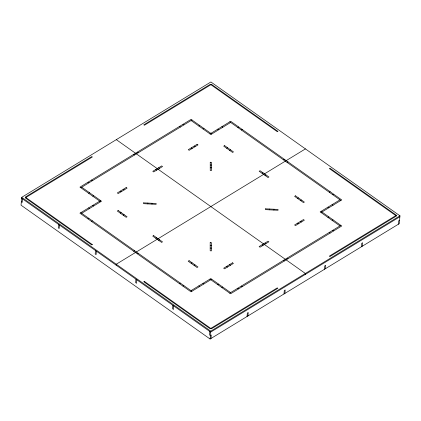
<?xml version="1.0" encoding="UTF-8"?>
<svg xmlns="http://www.w3.org/2000/svg" width="421" height="421" viewBox="0 0 421 421"><rect width="100%" height="100%" fill="white"/><g stroke="black" fill="none" stroke-linecap="round" stroke-linejoin="round"><path stroke-width="0.63" d="M147.808 203.896L147.808 203.069M151.986 204.101L151.986 203.275M269.687 209.847L269.687 209.021M273.866 210.053L273.866 209.226M21.724 197.317L21.05 205.19L210.1 339.021L399.276 223.683L399.95 215.81L210.9 81.979L21.724 197.317L210.774 331.148L210.1 339.021M22.529 198.891L22.234 202.354L21.345 201.727M58.566 224.398L58.272 227.866L59.156 228.492L59.456 225.03M95.493 250.537L95.193 254.005L96.083 254.631L96.377 251.169M116.17 265.177L116.249 264.23L305.425 148.897M135.962 279.186L135.662 282.649L136.551 283.28L136.846 279.812M172.884 305.325L172.589 308.788L173.473 309.419L173.768 305.951M209.805 331.464L209.511 334.927L210.395 335.558L211.284 335.016L210.984 338.479M247.048 316.492L247.343 313.029L248.232 312.487L247.932 315.95M283.996 293.969L284.291 290.501L285.18 289.964L284.885 293.426M305.283 274.424L305.362 273.482L116.312 139.651M324.491 269.277L324.791 265.814L325.675 265.272L325.38 268.735M361.439 246.748L361.739 243.285L362.623 242.749L362.328 246.211M398.387 224.225L398.687 220.762L399.571 220.22M211.758 133.994L191.081 119.364L79.948 187.119L100.624 201.754L101.508 201.212L81.721 187.203M191.971 119.985L80.837 187.745M100.624 200.585L79.932 213.2L190.997 291.821L211.689 279.207M159.591 168.337L153.676 171.942L152.791 171.31L161.659 165.906L162.543 166.532L159.591 168.337L158.701 167.711M265.041 242.991L259.131 246.59L260.015 247.222L268.882 241.812L267.998 241.186L265.041 242.991L265.93 243.617M190.997 290.653L210.805 278.581L230.592 292.59M229.708 293.132L230.592 293.763L341.726 226.009L340.842 225.372L229.708 293.132L209.916 279.123M88.663 193.286L89.552 192.744M198.912 126.068L199.796 125.526M92.799 196.212L93.683 195.67M203.048 128.994L203.932 128.458M209.984 133.91L230.676 121.29L341.741 199.917L321.049 212.531M81.706 213.284L100.624 201.754M230.676 122.458L210.874 134.536L191.081 120.527M87.984 218.899L88.873 218.357M237.844 127.531L238.728 126.995M91.52 221.404L92.409 220.862M241.38 130.036L242.264 129.494M120.264 213.131L121.153 212.589M226.677 148.255L227.561 147.713M123.216 215.22L124.106 214.684M229.629 150.344L230.519 149.808M133.694 251.253L134.578 250.716L191.887 291.285M283.549 159.891L284.438 159.349M155.712 238.223L156.596 237.686M262.125 173.347L263.009 172.805M158.664 240.317L159.554 239.775M265.077 175.441L265.961 174.899L268.919 176.988L268.03 177.53L259.168 171.258L260.057 170.715L265.961 174.899M137.241 253.768L138.125 253.226M229.792 121.832L287.096 162.401L287.985 161.859M191.16 263.32L192.044 262.778M297.568 198.444L298.457 197.902M194.113 265.409L194.997 264.867M300.526 200.533L301.41 199.991M179.409 283.617L180.299 283.08M329.269 192.255L330.153 191.713M182.946 286.122L183.835 285.58M332.806 194.76L333.69 194.218M298.442 223.788L304.357 220.183L303.467 219.557L294.6 224.967L295.489 225.593L298.442 223.788L297.558 223.162M339.968 199.833L320.165 211.905L339.952 225.914M217.741 284.659L218.631 284.122M327.991 217.446L328.88 216.904M221.878 287.59L222.767 287.048M332.127 220.372L333.011 219.83M210.774 331.148L399.95 215.81M399.871 216.757L210.695 332.09L21.645 198.259M210.237 165.011L211.489 165.069M210.237 167.763L211.489 167.821M210.184 245.301L211.437 245.364M210.184 248.053L211.437 248.116M287.096 162.401L340.857 200.459M221.956 126.61L222.846 127.237M332.137 204.606L333.022 205.232M217.82 129.131L218.704 129.757M327.996 207.132L328.885 207.758M321.055 211.363L340.842 225.372M183.03 124.269L183.914 124.9M332.785 230.287L333.669 230.913M179.488 126.426L180.372 127.058M329.243 232.445L330.132 233.071M194.17 146.082L195.06 146.708M300.515 221.357L301.399 221.988M191.218 147.882L192.102 148.508M137.288 152.16L138.172 152.786M287.043 258.173L287.932 258.799M155.749 169.51L156.633 170.137M262.088 244.79L262.972 245.417M133.746 154.318L134.631 154.949M283.501 260.336L284.385 260.962M123.232 189.329L124.116 189.96M229.571 264.609L230.461 265.235M120.274 191.134L121.164 191.76M226.619 266.414L227.503 267.04M91.546 180.046L92.431 180.672M241.301 286.059L242.191 286.685M88.005 182.204L88.894 182.83M237.765 288.217L238.649 288.843M92.794 205.359L93.678 205.985M202.969 283.354L203.859 283.986M88.652 207.879L89.541 208.511M198.833 285.88L199.717 286.506M80.821 212.658L134.578 250.716M143.629 202.864L143.629 203.69L156.165 204.306L156.165 203.48L143.629 202.864M210.19 242.549L210.184 250.805L211.437 250.869L211.442 242.607L210.19 242.549M210.237 162.253L210.237 170.516L211.489 170.579L211.495 162.317L210.237 162.253M265.509 208.821L265.509 209.642L278.044 210.258L278.044 209.432L265.509 208.821M211.489 84.342L144.392 125.248L143.803 124.832L210.311 84.284L277.36 131.752L277.949 131.389L211.489 84.342M92.32 244.564L91.731 244.922L25.271 197.875L92.367 156.97L91.778 156.549L25.271 197.096L92.32 244.564M144.314 281.37L143.724 281.728L210.184 328.78L277.281 287.869L277.871 288.29L211.368 328.838L144.314 281.37M396.403 215.247L329.306 256.152L329.901 256.568L396.403 216.026L329.354 168.558L329.943 168.195L396.403 215.247M126.189 187.529L117.322 192.934L118.206 193.56L127.074 188.155L126.189 187.529M197.128 144.277L188.261 149.687L189.145 150.313L198.017 144.903L197.128 144.277M118.196 210.5L117.312 211.042L126.174 217.315L127.058 216.773L118.196 210.5M224.609 145.624L223.725 146.161L232.587 152.439L233.471 151.897L224.609 145.624M153.644 235.592L152.76 236.134L161.622 242.407L162.506 241.865L153.644 235.592M295.505 195.807L294.616 196.349L303.478 202.622L304.362 202.08L295.505 195.807M189.092 260.688L188.203 261.225L197.065 267.498L197.954 266.961L189.092 260.688M232.529 262.809L223.662 268.214L224.546 268.84L233.413 263.435L232.529 262.809"/></g></svg>
